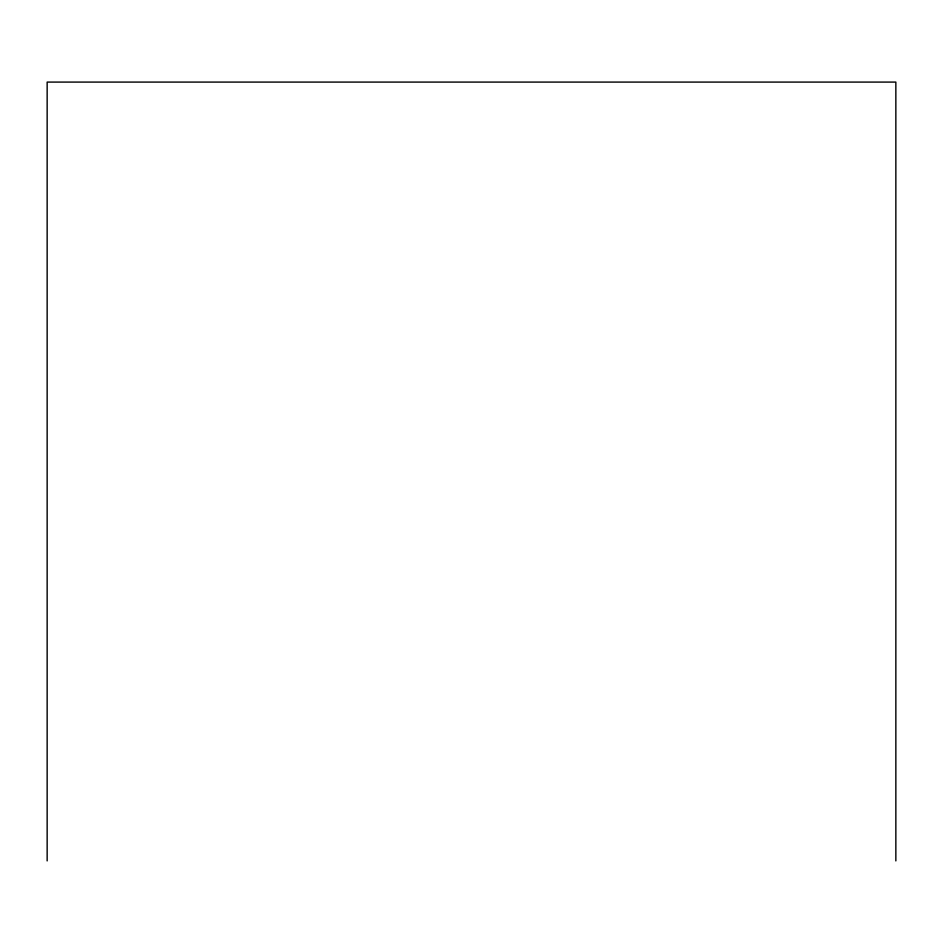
<?xml version="1.0" encoding="UTF-8"?>
<svg xmlns="http://www.w3.org/2000/svg" width="943" height="943" viewBox="0 0 943 943"><rect width="100%" height="100%" fill="white"/><g stroke="black" fill="none" stroke-linecap="round" stroke-linejoin="round"><path stroke-width="1.41" d="M895.85 860.912L895.85 82.088L47.15 82.088L47.15 860.912"/></g></svg>
